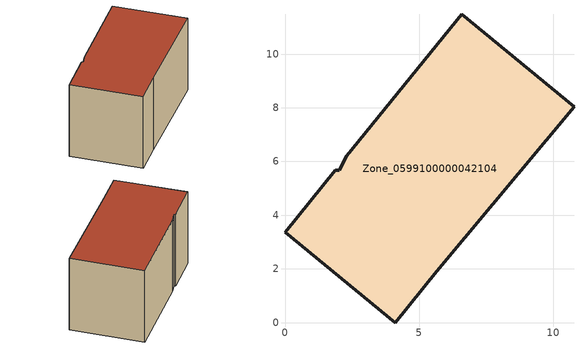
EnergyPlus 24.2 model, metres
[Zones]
Zone_0599100000042104
 floor ground (C_G): 5.65,1.91 4.1,0 0,3.36 1.88,5.67 2.03,5.68 2.31,6.21 6.59,11.48 10.77,8.05 z0
 wall outside (C_F): 4.1,0 5.65,1.91 10.77,8.05 6.59,11.48 2.31,6.21 2.03,5.68 1.88,5.67 0,3.36 4.1,0 z0:5.81
 roof outside (C_R): 1.88,5.67 0,3.36 4.1,0 5.65,1.91 10.77,8.05 6.59,11.48 2.31,6.21 2.03,5.68 z5.81
[BUILDING]
Pand.0599100000042104: North Axis=0; Terrain=City; Loads Convergence Tolerance Value=0.04; Temperature Convergence Tolerance Value=0.4; Solar Distribution=FullExterior; Maximum Number of Warmup Days=25; Minimum Number of Warmup Days=1
[Site:Location]
Rotterdam.The.Hague.AP_ZH_NLD Design_Conditions: Latitude=51.96; Longitude=4.45; Time Zone=1; Elevation=-4.5
[SITE:GROUNDTEMPERATURE:BUILDINGSURFACE]
18, 18, 18, 18, 18, 18, 18, 18, 18, 18, 18, 18
[MATERIAL] Thermal Absorptance=0.9; Solar Absorptance=0.7; Visible Absorptance=0.7
Name | Roughness | Thickness | Conductivity | Density | Specific Heat
G.TC.1946 | MediumSmooth | 0.15 | 1 | 540 | 1210
F.TC.1946 | Rough | 0.3 | 0.857143 | 1920 | 840
R.TC.1946 | MediumRough | 0.2 | 0.909091 | 1500 | 1000
[CONSTRUCTION]
C_G: G.TC.1946
C_F: F.TC.1946
C_R: R.TC.1946
[ZONE]
Zone_0599100000042104: Type=1; Multiplier=1; Ceiling Height=Autocalculate; Volume=Autocalculate; Floor Area=autocalculate; Part of Total Floor Area=Yes
[ZONEINFILTRATION:DESIGNFLOWRATE]
Infil_Zone_0599100000042104: Zone or ZoneList or Space or SpaceList=Zone_0599100000042104; Schedule=AlwaysOn; Design Flow Rate Calculation Method=Flow/Area; Flow Rate per Floor Area=0.003; Constant Term Coefficient=1; Temperature Term Coefficient=0; Velocity Term Coefficient=0; Velocity Squared Term Coefficient=0
[HVACTEMPLATE:ZONE:IDEALLOADSAIRSYSTEM]
Zone_0599100000042104: Maximum Heating Supply Air Temperature=50; Minimum Cooling Supply Air Temperature=13; Maximum Heating Supply Air Humidity Ratio=0.0156; Minimum Cooling Supply Air Humidity Ratio=0.0077; Heating Limit=NoLimit; Cooling Limit=NoLimit; Dehumidification Control Type=ConstantSensibleHeatRatio; Cooling Sensible Heat Ratio=0.7; Dehumidification Setpoint=60; Humidification Control Type=None; Humidification Setpoint=30; Outdoor Air Method=None; Outdoor Air Flow Rate per Person=0.00944; Outdoor Air Flow Rate per Zone Floor Area=0; Outdoor Air Flow Rate per Zone=0; Demand Controlled Ventilation Type=None; Outdoor Air Economizer Type=NoEconomizer; Heat Recovery Type=None; Sensible Heat Recovery Effectiveness=0.7; Latent Heat Recovery Effectiveness=0.65
[ZONECONTROL:THERMOSTAT]
ThermostatControl_Zone_0599100000042104: Zone or ZoneList=Zone_0599100000042104; Control Type Schedule=DualSetpointControlType; Control 1=Thermostat_Zone_0599100000042104; Temperature Difference Between Cutout And Setpoint=0
[THERMOSTATSETPOINT:DUALSETPOINT]
Thermostat_Zone_0599100000042104: Heating Setpoint Temperature Schedule=HeatingSetpoint_Zone_0599100000042104; Cooling Setpoint Temperature Schedule=CoolingSetpoint_Zone_0599100000042104
[SCHEDULE:COMPACT]
HeatingSetpoint_Zone_0599100000042104: Through: 12/31, For: AllDays, Until: 24:00, 21
CoolingSetpoint_Zone_0599100000042104: Through: 12/31, For: AllDays, Until: 24:00, 24
DualSetpointControlType: Through: 12/31, For: AllDays, Until: 24:00, 4
AlwaysOn: Through: 12/31, For: AllDays, Until: 24:00, 1
